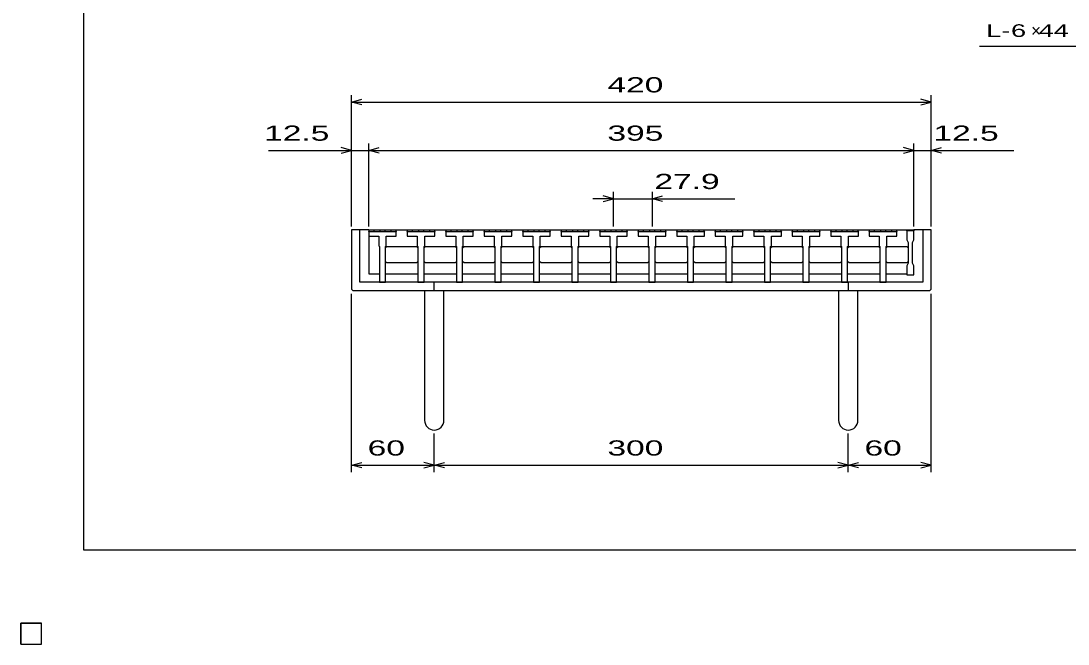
# Model space of a CAD drawing. Units: millimetres, scale not verified. Extents: x -910 to 866, y -641 to 527.
# Drawn here: x -910 to -151, y -641 to -190 of the extents above; entities that cross this region are included whole.
import ezdxf
from ezdxf.enums import TextEntityAlignment as Align

# ---------------------------------------------------------------- set-up
doc = ezdxf.new("R2010")
doc.units = ezdxf.units.MM
doc.header["$LTSCALE"] = 5
for name, color, linetype, lineweight in [('0_2', 150, 'Continuous', 25), ('16', 3, 'Continuous', 25), ('19', 6, 'Continuous', 25), ('22', 2, 'Continuous', 25)]:
    doc.layers.add(name, color=color, linetype=linetype, lineweight=lineweight)
doc.styles.add('ベクトル', font='')
doc.styles.get('ベクトル').set_extended_font_data('ベクトル')

msp = doc.modelspace()

# ---------------------------------------------------------------- linework, layer by layer
at = {"layer": '0_2'}
for p, q in [((-864.5, -573.25), (-864.5, 526.75)), ((865.5, -573.25), (-864.5, -573.25))]:
    msp.add_line(p, q, dxfattribs=at)
at = {"layer": '16'}
for p, q in [((-658, -342.75), (-657.5, -341.25)), ((-658, -341.25), (-263, -341.25)), ((-658, -341.25), (-658, -373.25)), ((-657.5, -341.25), (-654.6, -341.25)), ((-654.6, -341.25), (-654.1, -342.75)), ((-649.95, -342.75), (-649.45, -341.25)), ((-649.45, -341.25), (-646.55, -341.25)), ((-646.55, -341.25), (-646.05, -342.75)), ((-641.9, -342.75), (-641.4, -341.25)), ((-641.4, -341.25), (-638.5, -341.25)), ((-638.5, -341.25), (-638, -342.75)), ((-630.1, -342.75), (-629.6, -341.25)), ((-629.6, -341.25), (-626.7, -341.25)), ((-626.7, -341.25), (-626.2, -342.75)), ((-622.05, -342.75), (-621.55, -341.25)), ((-621.55, -341.25), (-618.65, -341.25)), ((-618.65, -341.25), (-618.15, -342.75)), ((-614, -342.75), (-613.5, -341.25)), ((-613.5, -341.25), (-610.6, -341.25)), ((-610.6, -341.25), (-610.1, -342.75)), ((-602.2, -342.75), (-601.7, -341.25)), ((-601.7, -341.25), (-598.8, -341.25)), ((-598.8, -341.25), (-598.3, -342.75)), ((-594.15, -342.75), (-593.65, -341.25)), ((-593.65, -341.25), (-590.75, -341.25)), ((-590.75, -341.25), (-590.25, -342.75)), ((-586.1, -342.75), (-585.6, -341.25)), ((-585.6, -341.25), (-582.7, -341.25)), ((-582.7, -341.25), (-582.2, -342.75)), ((-574.3, -342.75), (-573.8, -341.25)), ((-573.8, -341.25), (-570.9, -341.25)), ((-570.9, -341.25), (-570.4, -342.75)), ((-566.25, -342.75), (-565.75, -341.25)), ((-565.75, -341.25), (-562.85, -341.25)), ((-562.85, -341.25), (-562.35, -342.75)), ((-558.2, -342.75), (-557.7, -341.25)), ((-557.7, -341.25), (-554.8, -341.25)), ((-554.8, -341.25), (-554.3, -342.75)), ((-546.4, -342.75), (-545.9, -341.25)), ((-545.9, -341.25), (-543, -341.25)), ((-543, -341.25), (-542.5, -342.75)), ((-538.35, -342.75), (-537.85, -341.25)), ((-537.85, -341.25), (-534.95, -341.25)), ((-534.95, -341.25), (-534.45, -342.75)), ((-530.3, -342.75), (-529.8, -341.25)), ((-529.8, -341.25), (-526.9, -341.25)), ((-526.9, -341.25), (-526.4, -342.75)), ((-518.5, -342.75), (-518, -341.25)), ((-518, -341.25), (-515.1, -341.25)), ((-515.1, -341.25), (-514.6, -342.75)), ((-510.45, -342.75), (-509.95, -341.25)), ((-509.95, -341.25), (-507.05, -341.25)), ((-507.05, -341.25), (-506.55, -342.75)), ((-502.4, -342.75), (-501.9, -341.25)), ((-501.9, -341.25), (-499, -341.25)), ((-499, -341.25), (-498.5, -342.75)), ((-490.6, -342.75), (-490.1, -341.25)), ((-490.1, -341.25), (-487.2, -341.25)), ((-487.2, -341.25), (-486.7, -342.75)), ((-482.55, -342.75), (-482.05, -341.25)), ((-482.05, -341.25), (-479.15, -341.25)), ((-479.15, -341.25), (-478.65, -342.75)), ((-474.5, -342.75), (-474, -341.25)), ((-474, -341.25), (-471.1, -341.25)), ((-471.1, -341.25), (-470.6, -342.75)), ((-462.7, -342.75), (-462.2, -341.25)), ((-462.2, -341.25), (-459.3, -341.25)), ((-459.3, -341.25), (-458.8, -342.75)), ((-454.65, -342.75), (-454.15, -341.25)), ((-454.15, -341.25), (-451.25, -341.25)), ((-451.25, -341.25), (-450.75, -342.75)), ((-446.6, -342.75), (-446.1, -341.25)), ((-446.1, -341.25), (-443.2, -341.25)), ((-443.2, -341.25), (-442.7, -342.75)), ((-434.8, -342.75), (-434.3, -341.25)), ((-434.3, -341.25), (-431.4, -341.25)), ((-431.4, -341.25), (-430.9, -342.75)), ((-426.75, -342.75), (-426.25, -341.25)), ((-426.25, -341.25), (-423.35, -341.25)), ((-423.35, -341.25), (-422.85, -342.75)), ((-418.7, -342.75), (-418.2, -341.25)), ((-418.2, -341.25), (-415.3, -341.25)), ((-415.3, -341.25), (-414.8, -342.75)), ((-406.9, -342.75), (-406.4, -341.25)), ((-406.4, -341.25), (-403.5, -341.25)), ((-403.5, -341.25), (-403, -342.75)), ((-398.85, -342.75), (-398.35, -341.25)), ((-398.35, -341.25), (-395.45, -341.25)), ((-395.45, -341.25), (-394.95, -342.75)), ((-390.8, -342.75), (-390.3, -341.25)), ((-390.3, -341.25), (-387.4, -341.25)), ((-387.4, -341.25), (-386.9, -342.75)), ((-379, -342.75), (-378.5, -341.25)), ((-378.5, -341.25), (-375.6, -341.25)), ((-375.6, -341.25), (-375.1, -342.75)), ((-370.95, -342.75), (-370.45, -341.25)), ((-370.45, -341.25), (-367.55, -341.25)), ((-367.55, -341.25), (-367.05, -342.75)), ((-362.9, -342.75), (-362.4, -341.25)), ((-362.4, -341.25), (-359.5, -341.25)), ((-359.5, -341.25), (-359, -342.75)), ((-351.1, -342.75), (-350.6, -341.25)), ((-350.6, -341.25), (-347.7, -341.25)), ((-347.7, -341.25), (-347.2, -342.75)), ((-343.05, -342.75), (-342.55, -341.25)), ((-342.55, -341.25), (-339.65, -341.25)), ((-339.65, -341.25), (-339.15, -342.75)), ((-335, -342.75), (-334.5, -341.25)), ((-334.5, -341.25), (-331.6, -341.25)), ((-331.6, -341.25), (-331.1, -342.75)), ((-323.2, -342.75), (-322.7, -341.25)), ((-322.7, -341.25), (-319.8, -341.25)), ((-319.8, -341.25), (-319.3, -342.75)), ((-315.15, -342.75), (-314.65, -341.25)), ((-314.65, -341.25), (-311.75, -341.25)), ((-311.75, -341.25), (-311.25, -342.75)), ((-307.1, -342.75), (-306.6, -341.25)), ((-306.6, -341.25), (-303.7, -341.25)), ((-303.7, -341.25), (-303.2, -342.75)), ((-295.3, -342.75), (-294.8, -341.25)), ((-294.8, -341.25), (-291.9, -341.25)), ((-291.9, -341.25), (-291.4, -342.75)), ((-287.25, -342.75), (-286.75, -341.25)), ((-286.75, -341.25), (-283.85, -341.25)), ((-283.85, -341.25), (-283.35, -342.75)), ((-279.2, -342.75), (-278.7, -341.25)), ((-278.7, -341.25), (-275.8, -341.25)), ((-275.8, -341.25), (-275.3, -342.75)), ((-268, -341.95), (-268, -341.25)), ((-268, -341.25), (-263, -341.25)), ((-263, -341.25), (-263, -341.95)), ((-658, -342.75), (-658, -345.75)), ((-638, -342.75), (-658, -342.75)), ((-658, -345.75), (-650.75, -345.75)), ((-650.75, -345.75), (-650.75, -352.75)), ((-645.25, -352.75), (-645.25, -345.75)), ((-645.25, -345.75), (-638, -345.75)), ((-638, -345.75), (-638, -342.75)), ((-630.1, -342.75), (-630.1, -345.75)), ((-610.1, -342.75), (-630.1, -342.75)), ((-630.1, -345.75), (-622.85, -345.75)), ((-622.85, -345.75), (-622.85, -352.75)), ((-617.35, -352.75), (-617.35, -345.75)), ((-617.35, -345.75), (-610.1, -345.75)), ((-610.1, -345.75), (-610.1, -342.75)), ((-602.2, -342.75), (-602.2, -345.75)), ((-582.2, -342.75), (-602.2, -342.75)), ((-602.2, -345.75), (-594.95, -345.75)), ((-594.95, -345.75), (-594.95, -352.75)), ((-589.45, -352.75), (-589.45, -345.75)), ((-589.45, -345.75), (-582.2, -345.75)), ((-582.2, -345.75), (-582.2, -342.75)), ((-574.3, -342.75), (-574.3, -345.75)), ((-554.3, -342.75), (-574.3, -342.75)), ((-574.3, -345.75), (-567.05, -345.75)), ((-567.05, -345.75), (-567.05, -352.75)), ((-561.55, -352.75), (-561.55, -345.75)), ((-561.55, -345.75), (-554.3, -345.75)), ((-554.3, -345.75), (-554.3, -342.75)), ((-546.4, -342.75), (-546.4, -345.75)), ((-526.4, -342.75), (-546.4, -342.75)), ((-546.4, -345.75), (-539.15, -345.75)), ((-539.15, -345.75), (-539.15, -352.75)), ((-533.65, -352.75), (-533.65, -345.75)), ((-533.65, -345.75), (-526.4, -345.75)), ((-526.4, -345.75), (-526.4, -342.75)), ((-518.5, -342.75), (-518.5, -345.75)), ((-498.5, -342.75), (-518.5, -342.75)), ((-518.5, -345.75), (-511.25, -345.75)), ((-511.25, -345.75), (-511.25, -352.75)), ((-505.75, -352.75), (-505.75, -345.75)), ((-505.75, -345.75), (-498.5, -345.75)), ((-498.5, -345.75), (-498.5, -342.75)), ((-490.6, -342.75), (-490.6, -345.75)), ((-470.6, -342.75), (-490.6, -342.75)), ((-490.6, -345.75), (-483.35, -345.75)), ((-483.35, -345.75), (-483.35, -352.75)), ((-477.85, -352.75), (-477.85, -345.75)), ((-477.85, -345.75), (-470.6, -345.75)), ((-470.6, -345.75), (-470.6, -342.75)), ((-462.7, -342.75), (-462.7, -345.75)), ((-442.7, -342.75), (-462.7, -342.75)), ((-462.7, -345.75), (-455.45, -345.75)), ((-455.45, -345.75), (-455.45, -352.75)), ((-449.95, -352.75), (-449.95, -345.75)), ((-449.95, -345.75), (-442.7, -345.75)), ((-442.7, -345.75), (-442.7, -342.75)), ((-434.8, -342.75), (-434.8, -345.75)), ((-414.8, -342.75), (-434.8, -342.75)), ((-434.8, -345.75), (-427.55, -345.75)), ((-427.55, -345.75), (-427.55, -352.75)), ((-422.05, -352.75), (-422.05, -345.75)), ((-422.05, -345.75), (-414.8, -345.75)), ((-414.8, -345.75), (-414.8, -342.75)), ((-406.9, -342.75), (-406.9, -345.75)), ((-386.9, -342.75), (-406.9, -342.75)), ((-406.9, -345.75), (-399.65, -345.75)), ((-399.65, -345.75), (-399.65, -352.75)), ((-394.15, -352.75), (-394.15, -345.75)), ((-394.15, -345.75), (-386.9, -345.75)), ((-386.9, -345.75), (-386.9, -342.75)), ((-379, -342.75), (-379, -345.75)), ((-359, -342.75), (-379, -342.75)), ((-379, -345.75), (-371.75, -345.75)), ((-371.75, -345.75), (-371.75, -352.75)), ((-366.25, -352.75), (-366.25, -345.75)), ((-366.25, -345.75), (-359, -345.75)), ((-359, -345.75), (-359, -342.75)), ((-351.1, -342.75), (-351.1, -345.75)), ((-331.1, -342.75), (-351.1, -342.75)), ((-351.1, -345.75), (-343.85, -345.75)), ((-343.85, -345.75), (-343.85, -352.75)), ((-338.35, -352.75), (-338.35, -345.75)), ((-338.35, -345.75), (-331.1, -345.75)), ((-331.1, -345.75), (-331.1, -342.75)), ((-323.2, -342.75), (-323.2, -345.75)), ((-303.2, -342.75), (-323.2, -342.75)), ((-323.2, -345.75), (-315.95, -345.75)), ((-315.95, -345.75), (-315.95, -352.75)), ((-310.45, -352.75), (-310.45, -345.75)), ((-310.45, -345.75), (-303.2, -345.75)), ((-303.2, -345.75), (-303.2, -342.75)), ((-295.3, -342.75), (-295.3, -345.75)), ((-275.3, -342.75), (-295.3, -342.75)), ((-295.3, -345.75), (-288.05, -345.75)), ((-288.05, -345.75), (-288.05, -352.75)), ((-282.55, -352.75), (-282.55, -345.75)), ((-282.55, -345.75), (-275.3, -345.75)), ((-275.3, -345.75), (-275.3, -342.75)), ((-268, -341.95), (-268, -348.45)), ((-263, -341.95), (-268, -341.95)), ((-268, -348.45), (-267, -350.45)), ((-264, -350.45), (-263, -348.45)), ((-263, -348.45), (-263, -341.95)), ((-650.75, -352.75), (-650.25, -353.25)), ((-650.25, -353.25), (-650.25, -379.25)), ((-645.75, -353.25), (-645.25, -352.75)), ((-645.75, -379.25), (-645.75, -353.25)), ((-645.75, -354.25), (-644.75, -353.25)), ((-644.75, -353.25), (-623.35, -353.25)), ((-623.35, -353.25), (-622.35, -354.25)), ((-622.85, -352.75), (-622.35, -353.25)), ((-622.35, -353.25), (-622.35, -379.25)), ((-617.85, -353.25), (-617.35, -352.75)), ((-617.85, -379.25), (-617.85, -353.25)), ((-617.85, -354.25), (-616.85, -353.25)), ((-616.85, -353.25), (-595.45, -353.25)), ((-595.45, -353.25), (-594.45, -354.25)), ((-594.95, -352.75), (-594.45, -353.25)), ((-594.45, -353.25), (-594.45, -379.25)), ((-589.95, -353.25), (-589.45, -352.75)), ((-589.95, -379.25), (-589.95, -353.25)), ((-589.95, -354.25), (-588.95, -353.25)), ((-588.95, -353.25), (-567.55, -353.25)), ((-567.55, -353.25), (-566.55, -354.25)), ((-567.05, -352.75), (-566.55, -353.25)), ((-566.55, -353.25), (-566.55, -379.25)), ((-562.05, -353.25), (-561.55, -352.75)), ((-562.05, -379.25), (-562.05, -353.25)), ((-562.05, -354.25), (-561.05, -353.25)), ((-561.05, -353.25), (-539.65, -353.25)), ((-539.65, -353.25), (-538.65, -354.25)), ((-539.15, -352.75), (-538.65, -353.25)), ((-538.65, -353.25), (-538.65, -379.25)), ((-534.15, -353.25), (-533.65, -352.75)), ((-534.15, -379.25), (-534.15, -353.25)), ((-534.15, -354.25), (-533.15, -353.25)), ((-533.15, -353.25), (-511.75, -353.25)), ((-511.75, -353.25), (-510.75, -354.25)), ((-511.25, -352.75), (-510.75, -353.25)), ((-510.75, -353.25), (-510.75, -379.25)), ((-506.25, -353.25), (-505.75, -352.75)), ((-506.25, -379.25), (-506.25, -353.25)), ((-506.25, -354.25), (-505.25, -353.25)), ((-505.25, -353.25), (-483.85, -353.25)), ((-483.85, -353.25), (-482.85, -354.25)), ((-483.35, -352.75), (-482.85, -353.25)), ((-482.85, -353.25), (-482.85, -379.25)), ((-478.35, -353.25), (-477.85, -352.75)), ((-478.35, -379.25), (-478.35, -353.25)), ((-478.35, -354.25), (-477.35, -353.25)), ((-477.35, -353.25), (-455.95, -353.25)), ((-455.95, -353.25), (-454.95, -354.25)), ((-455.45, -352.75), (-454.95, -353.25)), ((-454.95, -353.25), (-454.95, -379.25)), ((-450.45, -353.25), (-449.95, -352.75)), ((-450.45, -379.25), (-450.45, -353.25)), ((-450.45, -354.25), (-449.45, -353.25)), ((-449.45, -353.25), (-428.05, -353.25)), ((-428.05, -353.25), (-427.05, -354.25)), ((-427.55, -352.75), (-427.05, -353.25)), ((-427.05, -353.25), (-427.05, -379.25)), ((-422.55, -353.25), (-422.05, -352.75)), ((-422.55, -379.25), (-422.55, -353.25)), ((-422.55, -354.25), (-421.55, -353.25)), ((-421.55, -353.25), (-400.15, -353.25)), ((-400.15, -353.25), (-399.15, -354.25)), ((-399.65, -352.75), (-399.15, -353.25)), ((-399.15, -353.25), (-399.15, -379.25)), ((-394.65, -353.25), (-394.15, -352.75)), ((-394.65, -379.25), (-394.65, -353.25)), ((-394.65, -354.25), (-393.65, -353.25)), ((-393.65, -353.25), (-372.25, -353.25)), ((-372.25, -353.25), (-371.25, -354.25)), ((-371.75, -352.75), (-371.25, -353.25)), ((-371.25, -353.25), (-371.25, -379.25)), ((-366.75, -353.25), (-366.25, -352.75)), ((-366.75, -379.25), (-366.75, -353.25)), ((-366.75, -354.25), (-365.75, -353.25)), ((-365.75, -353.25), (-344.35, -353.25)), ((-344.35, -353.25), (-343.35, -354.25)), ((-343.85, -352.75), (-343.35, -353.25)), ((-343.35, -353.25), (-343.35, -379.25)), ((-338.85, -353.25), (-338.35, -352.75)), ((-338.85, -379.25), (-338.85, -353.25)), ((-338.85, -354.25), (-337.85, -353.25)), ((-337.85, -353.25), (-316.45, -353.25)), ((-316.45, -353.25), (-315.45, -354.25)), ((-315.95, -352.75), (-315.45, -353.25)), ((-315.45, -353.25), (-315.45, -379.25)), ((-310.95, -353.25), (-310.45, -352.75)), ((-310.95, -379.25), (-310.95, -353.25)), ((-310.95, -354.25), (-309.95, -353.25)), ((-309.95, -353.25), (-288.55, -353.25)), ((-288.55, -353.25), (-287.55, -354.25)), ((-288.05, -352.75), (-287.55, -353.25)), ((-287.55, -353.25), (-287.55, -379.25)), ((-283.05, -353.25), (-282.55, -352.75)), ((-283.05, -379.25), (-283.05, -353.25)), ((-283.05, -354.25), (-282.05, -353.25)), ((-282.05, -353.25), (-268, -353.25)), ((-268, -353.25), (-267, -354.25)), ((-267, -350.45), (-267, -365.45)), ((-264, -365.45), (-264, -350.45)), ((-644.75, -365.25), (-645.75, -364.25)), ((-623.35, -365.25), (-644.75, -365.25)), ((-622.35, -364.25), (-623.35, -365.25)), ((-616.85, -365.25), (-617.85, -364.25)), ((-595.45, -365.25), (-616.85, -365.25)), ((-594.45, -364.25), (-595.45, -365.25)), ((-588.95, -365.25), (-589.95, -364.25)), ((-567.55, -365.25), (-588.95, -365.25)), ((-566.55, -364.25), (-567.55, -365.25)), ((-561.05, -365.25), (-562.05, -364.25)), ((-539.65, -365.25), (-561.05, -365.25)), ((-538.65, -364.25), (-539.65, -365.25)), ((-533.15, -365.25), (-534.15, -364.25)), ((-511.75, -365.25), (-533.15, -365.25)), ((-510.75, -364.25), (-511.75, -365.25)), ((-505.25, -365.25), (-506.25, -364.25)), ((-483.85, -365.25), (-505.25, -365.25)), ((-482.85, -364.25), (-483.85, -365.25)), ((-477.35, -365.25), (-478.35, -364.25)), ((-455.95, -365.25), (-477.35, -365.25)), ((-454.95, -364.25), (-455.95, -365.25)), ((-449.45, -365.25), (-450.45, -364.25)), ((-428.05, -365.25), (-449.45, -365.25)), ((-427.05, -364.25), (-428.05, -365.25)), ((-421.55, -365.25), (-422.55, -364.25)), ((-400.15, -365.25), (-421.55, -365.25)), ((-399.15, -364.25), (-400.15, -365.25)), ((-393.65, -365.25), (-394.65, -364.25)), ((-372.25, -365.25), (-393.65, -365.25)), ((-371.25, -364.25), (-372.25, -365.25)), ((-365.75, -365.25), (-366.75, -364.25)), ((-344.35, -365.25), (-365.75, -365.25)), ((-343.35, -364.25), (-344.35, -365.25)), ((-337.85, -365.25), (-338.85, -364.25)), ((-316.45, -365.25), (-337.85, -365.25)), ((-315.45, -364.25), (-316.45, -365.25)), ((-309.95, -365.25), (-310.95, -364.25)), ((-288.55, -365.25), (-309.95, -365.25)), ((-287.55, -364.25), (-288.55, -365.25)), ((-282.05, -365.25), (-283.05, -364.25)), ((-268, -365.25), (-282.05, -365.25)), ((-267, -364.25), (-268, -365.25)), ((-267, -365.45), (-268, -367.45)), ((-268, -367.45), (-268, -373.95)), ((-263, -367.45), (-264, -365.45)), ((-263, -373.95), (-263, -367.45)), ((-658, -373.25), (-650.25, -373.25)), ((-650.25, -379.25), (-645.75, -379.25)), ((-645.75, -373.25), (-622.35, -373.25)), ((-622.35, -379.25), (-617.85, -379.25)), ((-617.85, -373.25), (-594.45, -373.25)), ((-594.45, -379.25), (-589.95, -379.25)), ((-589.95, -373.25), (-566.55, -373.25)), ((-566.55, -379.25), (-562.05, -379.25)), ((-562.05, -373.25), (-538.65, -373.25)), ((-538.65, -379.25), (-534.15, -379.25)), ((-534.15, -373.25), (-510.75, -373.25)), ((-510.75, -379.25), (-506.25, -379.25)), ((-506.25, -373.25), (-482.85, -373.25)), ((-482.85, -379.25), (-478.35, -379.25)), ((-478.35, -373.25), (-454.95, -373.25)), ((-454.95, -379.25), (-450.45, -379.25)), ((-450.45, -373.25), (-427.05, -373.25)), ((-427.05, -379.25), (-422.55, -379.25)), ((-422.55, -373.25), (-399.15, -373.25)), ((-399.15, -379.25), (-394.65, -379.25)), ((-394.65, -373.25), (-371.25, -373.25)), ((-371.25, -379.25), (-366.75, -379.25)), ((-366.75, -373.25), (-343.35, -373.25)), ((-343.35, -379.25), (-338.85, -379.25)), ((-338.85, -373.25), (-315.45, -373.25)), ((-315.45, -379.25), (-310.95, -379.25)), ((-310.95, -373.25), (-287.55, -373.25)), ((-287.55, -379.25), (-283.05, -379.25)), ((-283.05, -373.25), (-268, -373.25)), ((-268, -373.95), (-263, -373.95)), ((-910, -626.25), (-895, -626.25)), ((-910, -641.25), (-910, -626.25)), ((-910, -626.25), (-895, -626.25)), ((-910, -641.25), (-910, -626.25)), ((-910, -626.25), (-895, -626.25)), ((-910, -641.25), (-910, -626.25)), ((-910, -626.25), (-895, -626.25)), ((-910, -641.25), (-910, -626.25)), ((-910, -626.25), (-895, -626.25)), ((-910, -641.25), (-910, -626.25)), ((-895, -641.25), (-895, -626.25)), ((-895, -641.25), (-895, -626.25)), ((-895, -641.25), (-895, -626.25)), ((-895, -641.25), (-895, -626.25)), ((-895, -641.25), (-895, -626.25)), ((-910, -641.25), (-895, -641.25)), ((-910, -641.25), (-895, -641.25)), ((-910, -641.25), (-895, -641.25)), ((-910, -641.25), (-895, -641.25)), ((-910, -641.25), (-895, -641.25))]:
    msp.add_line(p, q, dxfattribs=at)
at = {"layer": '19'}
for p, q in [((-658, -341.25), (-670.5, -341.25)), ((-670.5, -341.25), (-670.5, -384.25)), ((-664.5, -379.25), (-664.5, -341.25)), ((-250.5, -341.25), (-263, -341.25)), ((-256.5, -341.25), (-256.5, -379.25)), ((-250.5, -384.25), (-250.5, -341.25)), ((-256.5, -379.25), (-664.5, -379.25)), ((-610.5, -385.25), (-610.5, -379.25)), ((-310.5, -379.25), (-310.5, -385.25)), ((-670.5, -384.25), (-669.5, -385.25)), ((-669.5, -385.25), (-251.5, -385.25)), ((-617.5, -385.25), (-617.5, -479.25)), ((-603.5, -479.25), (-603.5, -385.25)), ((-317.5, -385.25), (-317.5, -479.25)), ((-303.5, -479.25), (-303.5, -385.25)), ((-251.5, -385.25), (-250.5, -384.25))]:
    msp.add_line(p, q, dxfattribs=at)
for centre in [(-610.5, -479.25), (-310.5, -479.25)]:
    msp.add_arc(centre, 7, 180, 0, dxfattribs=at)
at = {"layer": '22', "color": 4}
for p, q in [((-215.5, -208.25), (-115.5, -208.25)), ((-670.5, -338.75), (-670.5, -243.75)), ((-670.5, -248.75), (-663, -246.75)), ((-663, -250.75), (-670.5, -248.75)), ((-670.5, -248.75), (-250.5, -248.75)), ((-250.5, -248.75), (-258, -246.75)), ((-258, -250.75), (-250.5, -248.75)), ((-250.5, -338.75), (-250.5, -243.75)), ((-670.5, -338.75), (-670.5, -278.75)), ((-658, -338.75), (-658, -278.75)), ((-263, -338.75), (-263, -278.75)), ((-250.5, -338.75), (-250.5, -278.75)), ((-730.5, -283.75), (-670.5, -283.75)), ((-670.5, -283.75), (-678, -281.75)), ((-678, -285.75), (-670.5, -283.75)), ((-670.5, -283.75), (-658, -283.75)), ((-658, -283.75), (-650.5, -281.75)), ((-650.5, -285.75), (-658, -283.75)), ((-658, -283.75), (-263, -283.75)), ((-263, -283.75), (-270.5, -281.75)), ((-270.5, -285.75), (-263, -283.75)), ((-263, -283.75), (-250.5, -283.75)), ((-250.5, -283.75), (-243, -281.75)), ((-243, -285.75), (-250.5, -283.75)), ((-250.5, -283.75), (-190.5, -283.75)), ((-480.6, -318.75), (-488.1, -316.75)), ((-480.6, -338.75), (-480.6, -313.75)), ((-452.7, -313.75), (-452.7, -338.75)), ((-452.7, -318.75), (-445.2, -316.75)), ((-480.6, -318.75), (-495.6, -318.75)), ((-488.1, -320.75), (-480.6, -318.75)), ((-480.6, -318.75), (-452.7, -318.75)), ((-445.2, -320.75), (-452.7, -318.75)), ((-452.7, -318.75), (-392.7, -318.75)), ((-670.5, -516.75), (-670.5, -387.75)), ((-250.5, -516.75), (-250.5, -387.75)), ((-610.5, -516.75), (-610.5, -488.75)), ((-310.5, -516.75), (-310.5, -488.75)), ((-670.5, -511.75), (-663, -509.75)), ((-663, -513.75), (-670.5, -511.75)), ((-670.5, -511.75), (-610.5, -511.75)), ((-610.5, -511.75), (-618, -509.75)), ((-618, -513.75), (-610.5, -511.75)), ((-610.5, -511.75), (-603, -509.75)), ((-603, -513.75), (-610.5, -511.75)), ((-610.5, -511.75), (-310.5, -511.75)), ((-310.5, -511.75), (-318, -509.75)), ((-318, -513.75), (-310.5, -511.75)), ((-310.5, -511.75), (-303, -509.75)), ((-303, -513.75), (-310.5, -511.75)), ((-310.5, -511.75), (-250.5, -511.75)), ((-250.5, -511.75), (-258, -509.75)), ((-258, -513.75), (-250.5, -511.75))]:
    msp.add_line(p, q, dxfattribs=at)
at = {"layer": '22'}
for p, q in [((-895, -626.25), (-910, -626.25)), ((-910, -626.25), (-910, -641.25)), ((-895, -626.25), (-910, -626.25)), ((-910, -626.25), (-910, -641.25)), ((-895, -626.25), (-910, -626.25)), ((-910, -626.25), (-910, -641.25)), ((-895, -641.25), (-895, -626.25)), ((-895, -641.25), (-895, -626.25)), ((-895, -641.25), (-895, -626.25)), ((-910, -641.25), (-895, -641.25)), ((-910, -641.25), (-895, -641.25)), ((-910, -641.25), (-895, -641.25))]:
    msp.add_line(p, q, dxfattribs=at)

# ---------------------------------------------------------------- texts
at = {"layer": '22', "style": 'ベクトル'}
for s, height, width, p in [('L-', 9.164, 1.6, (-210.5, -197)), (' 6 ', 9.164, 1.6, (-198, -197)), (' 44 ', 9.164, 1.6, (-178, -197)), (' 420 ', 11, 1.65, (-491.75, -236.25)), (' 12.5 ', 11, 1.65, (-740.5, -271.25)), (' 395 ', 11, 1.65, (-491.75, -271.25)), (' 12.5 ', 11, 1.65, (-255.5, -271.25)), (' 27.9 ', 11, 1.65, (-457.7, -306.25)), (' 60 ', 11, 1.65, (-665.5, -499.25)), (' 300 ', 11, 1.65, (-491.75, -499.25)), (' 60 ', 11, 1.65, (-305.5, -499.25))]:
    msp.add_text(s, height=height, dxfattribs=dict(at, width=width)).set_placement(p, align=Align.MIDDLE_LEFT)
msp.add_text('×', height=9.164, dxfattribs=at).set_placement((-178, -197), align=Align.MIDDLE_LEFT)

doc.saveas('drawing.dxf')
